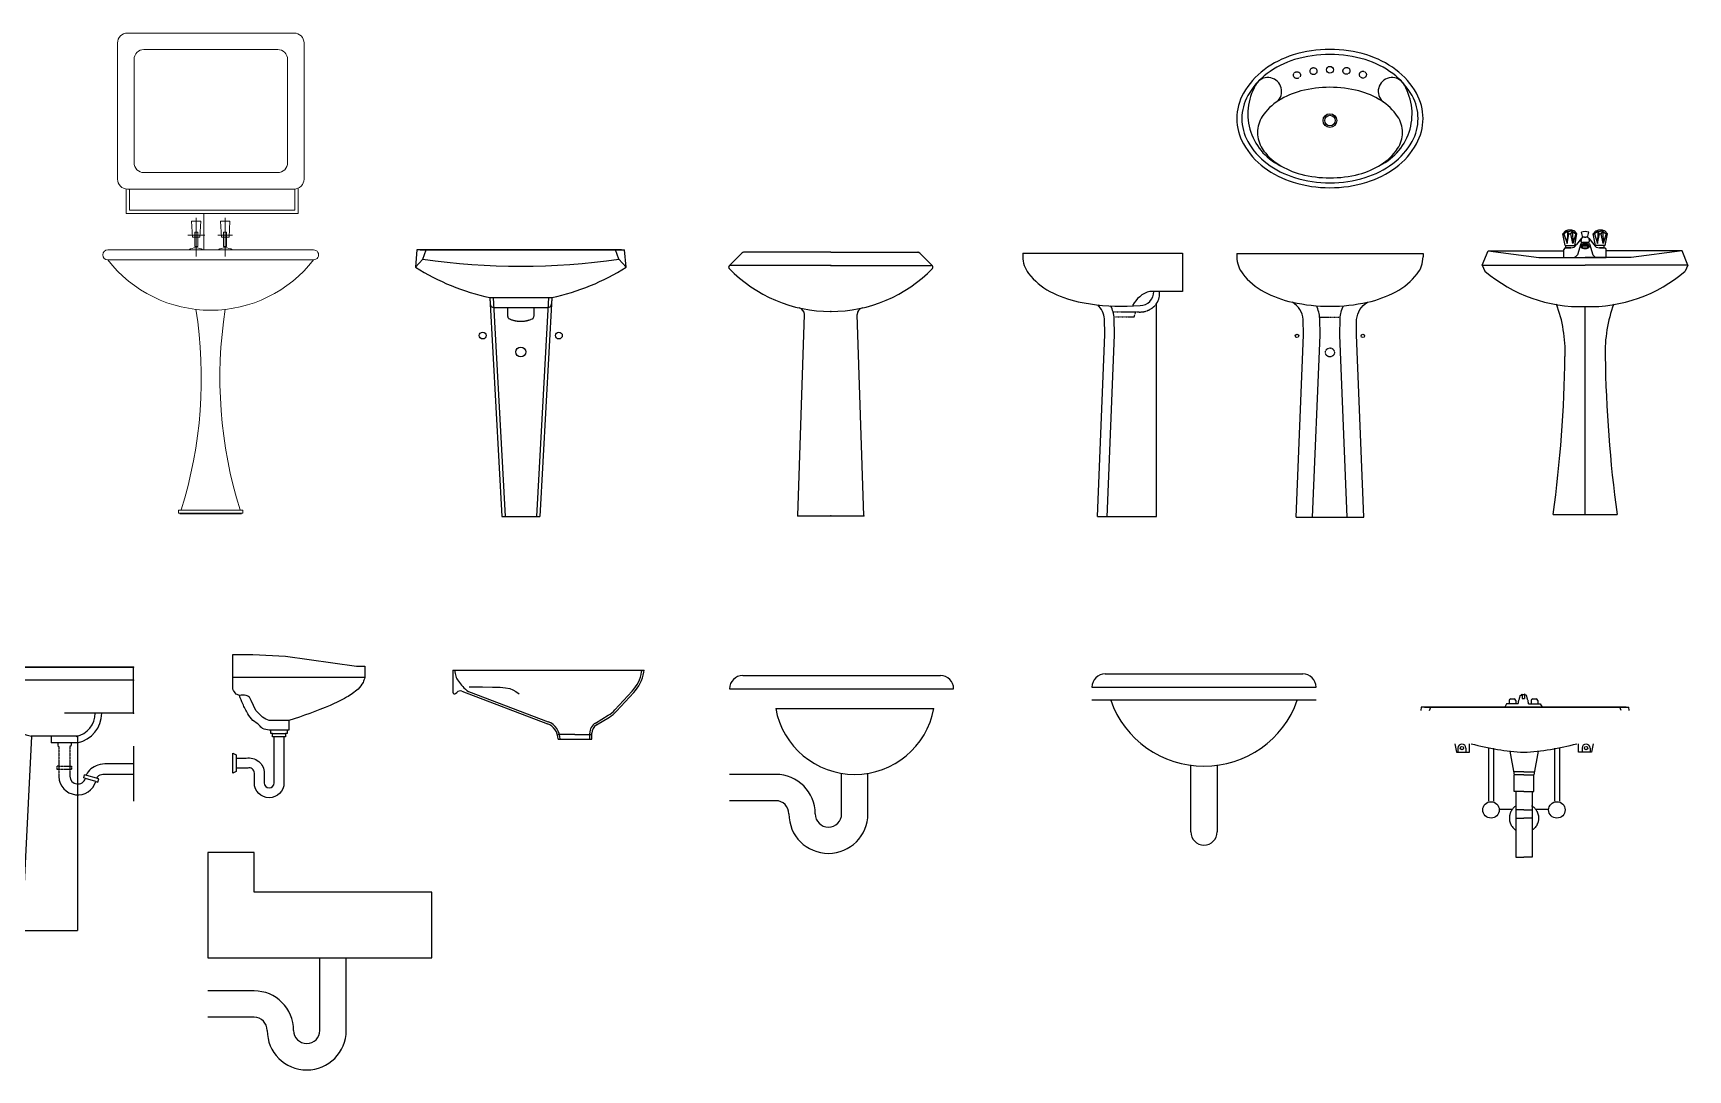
# Model space of a CAD drawing. Header units: inches. Extents: x 242965 to 445791, y 236206 to 423703.
# Drawn here: x 340969 to 345992, y 358855 to 362004 of the extents above; entities that cross this region are included whole.
import ezdxf

# ---------------------------------------------------------------- set-up
doc = ezdxf.new("R2010")
doc.units = ezdxf.units.IN
doc.header["$MEASUREMENT"] = 0
for name, pattern in [('CENTERX2', [4, 2.5, -0.5, 0.5, -0.5]), ('DASHEDX2', [1.5, 1, -0.5]), ('HIDDEN', [0.375, 0.25, -0.125])]:
    doc.linetypes.add(name, pattern=pattern)
doc.layers.add('9', color=251, linetype='Continuous', lineweight=13)
for name, color, linetype in [('A-Flor-Pfix', 140, 'Continuous'), ('NOI-THAT-WC', 11, 'Continuous'), ('SEC-VS1', 7, 'Continuous'), ('THIET-BI', 21, 'Continuous'), ('VATDUNG', 9, 'Continuous')]:
    doc.layers.add(name, color=color, linetype=linetype)

# ---------------------------------------------------------------- blocks, each defined once
blk = doc.blocks.new('A$C12012D66')
at = {"layer": 'THIET-BI'}
for p, q in [((400, 365), (0, 365)), ((165, 205), (115, 205)), ((120, 195), (160, 195)), ((155, 185), (125, 185)), ((10, 120), (10, 90))]:
    blk.add_line(p, q, dxfattribs=at)
blk.add_lwpolyline([(10, 80), (0, 75), (0, 135), (10, 130), (10, 120), (40, 120, -0.473879), (95, 75), (95, 45, 1), (125, 45), (125, 185), (120, 185), (120, 195), (115, 195), (115, 205), (110, 205, -0.009146), (90, 210, -0.064326), (80, 220, 0.040751), (60, 235, -0.039672), (45, 255, -0.012778), (30, 285, -0.017002), (20, 310, -0.044163), (10, 315, -0.087186), (0, 330), (0, 345), (0, 365), (0, 435), (60, 435), (160, 430), (375, 400), (400, 400), (400, 365, -0.031099), (395, 350, -0.025908), (380, 330, -0.035226), (345, 305, -0.013154), (295, 280, -0.024743), (170, 235), (170, 215), (170, 205), (165, 205), (165, 195), (160, 195), (160, 185), (155, 185), (155, 45, -1), (65, 45), (65, 75, 0.5), (45, 90), (10, 90)], format="xyb", close=True, dxfattribs=at)
blk.add_lwpolyline([(170, 235), (140, 235), (110, 235, -0.116434), (90, 245, -0.037976), (70, 265), (55, 295), (50, 305, 0.162278), (40, 310, 0.136247), (20, 310, -0.044163)], format="xyb", dxfattribs=at)
blk = doc.blocks.new('MDLAV')
for points in [[(-697, 3530), (-697, 2497, 0.414214), (-622, 2422), (642, 2422, 0.414214), (717, 2497), (717, 3530, 0.414214), (642, 3605), (-622, 3605, 0.414214)], [(-572, 3405), (-572, 2622, 0.414214), (-497, 2547), (517, 2547, 0.414214), (592, 2622), (592, 3405, 0.414214), (517, 3480), (-497, 3480, 0.414214)]]:
    blk.add_lwpolyline(points, format="xyb", close=True)
for points in [[(-631, 2423), (-631, 2237), (672, 2237), (672, 2428)], [(-100, 2204), (-100, 1910)], [(-42, 2237), (-42, 1961)], [(119, 2204), (119, 1910)], [(-164, 2072), (-36, 2072)], [(64, 2072), (175, 2072)], [(-771, 1961), (789, 1961)], [(-771, 1886), (789, 1886)], [(-225, -42), (242, -42)]]:
    blk.add_lwpolyline(points)
for points in [[(-606, 2422), (-606, 2262), (647, 2262), (647, 2422)], [(-137, 2179), (-130, 2056), (-73, 2056), (-65, 2179)], [(84, 2179), (91, 2056), (148, 2056), (155, 2179)], [(-112, 2094), (-112, 1987), (-89, 1987), (-89, 2094)], [(107, 2094), (107, 1987), (130, 1987), (130, 2094)], [(-234, -12), (-234, -37), (253, -37), (253, -12)]]:
    blk.add_lwpolyline(points, close=True)
for centre, radius, start, end in [((-771, 1923), 37.5, 90.4687, 269.5313), ((9, 2490), 987, 217.7543, 322.2457), ((-104, 1872), 104, 58.9344, 121.0656), ((120, 1872), 104, 58.9344, 121.0656), ((789, 1923), 37.5, 268.965, 91.035), ((-3413, 988), 3351, 342.6414, 8.9615), ((3430, 988), 3351, 171.0385, 197.3586), ((-3413, 988), 3351, 342.1012, 342.1874), ((3430, 988), 3351, 197.8126, 197.8988)]:
    blk.add_arc(centre, radius, start, end)
blk = doc.blocks.new('A$C651B19ED')
at = {"layer": 'THIET-BI'}
for p, q in [((0, 760), (40, 800)), ((500, 760), (0, 760)), ((40, 800), (500, 800)), ((500, 800), (40, 800)), ((500, 660), (500, 800)), ((500, 660), (290, 660)), ((190, 590), (161, 0)), ((290, 590), (190, 590)), ((330, 590), (250, 590)), ((330, 590), (250, 590)), ((250, 590), (250, 570)), ((250, 590), (250, 570)), ((330, 570), (250, 570)), ((330, 590), (290, 590)), ((330, 590), (330, 570)), ((330, 590), (330, 570)), ((330, 570), (330, 0)), ((499.5, 559.9), (499.5, 392.5)), ((500, 506.5), (420, 506.5)), ((348.4, 463.7), (351.2, 473.3)), ((354.1, 462), (348.4, 463.7)), ((394.4, 460.6), (351.2, 473.3)), ((385.8, 452.7), (354.1, 462)), ((385.8, 452.7), (391.6, 451)), ((391.6, 451), (394.4, 460.6)), ((402.6, 472.7), (402.6, 473.2)), ((500, 473.5), (420, 473.5)), ((161, 0), (330, 0))]:
    blk.add_line(p, q, dxfattribs=at)
at = {"layer": 'THIET-BI', "linetype": 'HIDDEN'}
for p, q in [((270, 570), (270, 560)), ((270, 560), (273.5, 560)), ((273.5, 560), (273.5, 506.6)), ((306.5, 560), (306.5, 506.6)), ((310, 560), (306.5, 560)), ((310, 570), (310, 560)), ((273.5, 506.6), (273.5, 496.6)), ((306.5, 506.6), (306.5, 496.6)), ((272.7, 499.6), (266.7, 499.6)), ((266.7, 499.6), (266.7, 489.6)), ((266.7, 489.6), (311.7, 489.6)), ((272.7, 499.6), (305.7, 499.6)), ((273.5, 496.6), (273.5, 467.3)), ((305.7, 499.6), (311.7, 499.6)), ((306.5, 496.6), (306.5, 476.6)), ((306.5, 476.6), (306.5, 467.9)), ((311.7, 499.6), (311.7, 489.6))]:
    blk.add_line(p, q, dxfattribs=at)
at = {"layer": 'THIET-BI'}
blk.add_lwpolyline([(402.6, 473.2, 0.255638), (387.2, 462.7, 0.220114)], format="xyb", dxfattribs=at)
for centre, radius, start, end in [((238.4, 835.3), 250, 197.5225, 258.8371), ((310.9, 660.6), 72.6, 281.9319, 359.6168), ((310.9, 660.6), 92.6, 281.9319, 359.6168), ((420.5, 407.3), 99.4, 90.6994, 106.7813), ((330.5, 469.4), 57.4, 182.0488, 343.2647), ((330.5, 469.4), 24.4, 182.0488, 342.7825), ((405.3, 448.6), 54.8, 104.3246, 154.5824), ((414.7, 287.3), 186.2, 88.3613, 93.7059)]:
    blk.add_arc(centre, radius, start, end, dxfattribs=at)
for p in [(500, 800), (500, 800), (500, 800), (500, 800), (500, 760), (500, 660), (190, 590)]:
    blk.add_point(p, dxfattribs=at)
blk = doc.blocks.new('A$C0AD91CB2')
at = {"layer": 'THIET-BI'}
for p, q in [((140, 660), (0, 660)), ((0, 660), (0, 340)), ((140, 540), (140, 660)), ((680, 540), (140, 540)), ((680, 340), (680, 540)), ((0, 340), (680, 340)), ((340, 120), (340, 340)), ((420, 120), (420, 340)), ((140, 240), (0, 240)), ((140, 160), (0, 160))]:
    blk.add_line(p, q, dxfattribs=at)
for centre, radius, start, end in [((140, 120), 120, 0, 90), ((140, 120), 40, 0, 90), ((300, 120), 120, 180, 0), ((300, 120), 40, 180, 0)]:
    blk.add_arc(centre, radius, start, end, dxfattribs=at)
blk = doc.blocks.new('A$C3E500E21')
at = {"layer": 'A-Flor-Pfix', "linetype": 'Continuous', "lineweight": -3}
for p, q in [((1.6, 758.4), (40.3, 797.1)), ((310.3, 760), (5.5, 760)), ((310.3, 800), (45.5, 800)), ((310.3, 800), (575, 800)), ((310.3, 760), (615, 760)), ((618.9, 758.4), (580.2, 797.1)), ((210.3, 0), (230, 610.7)), ((410.3, 0), (390.6, 610.7)), ((210.3, 0), (410.3, 0))]:
    blk.add_line(p, q, dxfattribs=at)
for centre, radius, start, end in [((5.5, 754.5), 5.5, 90, 224.116), ((47.4, 790), 10, 90, 135), ((45.5, 794.5), 5.5, 90, 135), ((573.2, 790), 10, 45, 90), ((575, 794.5), 5.5, 45, 90), ((615, 754.5), 5.5, 315.884, 90), ((310.3, 1050), 430, 224.116, 270), ((310.3, 1050), 430, 270, 315.884), ((210, 611.3), 20, 358.1524, 77.1225), ((410.5, 611.3), 20, 102.8775, 181.8476)]:
    blk.add_arc(centre, radius, start, end, dxfattribs=at)
for p in [(310.3, 760), (310.3, 760), (310.3, 760), (310.3, 760), (310.3, 620), (310.3, 620), (310.3, 620), (310.3, 620), (210.3, 0), (310.3, 0), (310.3, 0), (310.3, 0), (310.3, 0), (410.3, 0)]:
    blk.add_point(p, dxfattribs=at)
blk = doc.blocks.new('MD_LVB')
at = {"layer": 'VATDUNG', "linetype": 'Continuous', "ltscale": 3}
for p, q in [((-67.6, 852.1), (-59.7, 861.1)), ((-53.9, 859.2), (-64.2, 852.1)), ((-59.7, 861.1), (-46.2, 859.2)), ((-53.9, 859.2), (-54.9, 823.1)), ((-49.1, 852.1), (-53.9, 859.2)), ((-32.7, 861.1), (-46.2, 859.2)), ((-43.3, 852.1), (-38.5, 859.2)), ((-38.5, 859.2), (-37.5, 823.1)), ((-38.5, 859.2), (-28.3, 852.1)), ((-24.8, 852.1), (-32.7, 861.1)), ((24.8, 852.1), (32.7, 861.1)), ((38.5, 859.2), (28.3, 852.1)), ((32.7, 861.1), (46.2, 859.2)), ((38.5, 859.2), (37.5, 823.1)), ((43.3, 852.1), (38.5, 859.2)), ((59.7, 861.1), (46.2, 859.2)), ((49.1, 852.1), (53.9, 859.2)), ((53.9, 859.2), (64.2, 852.1)), ((53.9, 859.2), (54.9, 823.1)), ((67.6, 852.1), (59.7, 861.1)), ((-67.6, 852.1), (-64.2, 852.1)), ((-60.7, 816.2), (-67.6, 852.1)), ((-64.2, 852.1), (-54.9, 823.1)), ((-64.2, 780), (-64.2, 804.4)), ((-60.7, 816.2), (-31.7, 816.2)), ((-43.4, 809.4), (-59.2, 809.4)), ((-59.2, 809.4), (-43.4, 809.4)), ((-58.3, 809.4), (-58.3, 816.2)), ((-54.9, 823.1), (-49.1, 852.1)), ((-49.1, 852.1), (-46.2, 852.1)), ((-43.3, 852.1), (-46.2, 852.1)), ((-37.5, 823.1), (-43.3, 852.1)), ((-28.3, 852.1), (-37.5, 823.1)), ((-31.7, 816.2), (-24.8, 852.1)), ((-24.8, 852.1), (-28.3, 852.1)), ((-11.1, 838.9), (-26.2, 819.2)), ((-13, 821.2), (-23.4, 788.6)), ((-11.1, 838.9), (-12.8, 828.8)), ((-11.4, 812.3), (-11.4, 815.5)), ((-8.1, 825.2), (7.4, 825.2)), ((8.1, 825.2), (-7.4, 825.2)), ((-1.8, 842.3), (1.8, 842.3)), ((11.1, 838.9), (12.8, 828.8)), ((11.1, 838.9), (26.2, 819.2)), ((11.4, 812.3), (11.4, 815.5)), ((13, 821.2), (23.4, 788.6)), ((31.7, 816.2), (24.8, 852.1)), ((24.8, 852.1), (28.3, 852.1)), ((28.3, 852.1), (37.5, 823.1)), ((60.7, 816.2), (31.7, 816.2)), ((37.5, 823.1), (43.3, 852.1)), ((43.3, 852.1), (46.2, 852.1)), ((59.2, 809.4), (43.4, 809.4)), ((43.4, 809.4), (59.2, 809.4)), ((49.1, 852.1), (46.2, 852.1)), ((54.9, 823.1), (49.1, 852.1)), ((64.2, 852.1), (54.9, 823.1)), ((58.3, 809.4), (58.3, 816.2)), ((60.7, 816.2), (67.6, 852.1)), ((64.2, 852.1), (67.6, 852.1)), ((64.2, 780), (64.2, 804.4)), ((-312, 757), (-294.4, 800)), ((-312, 757), (0, 757)), ((-312, 757), (-304, 739)), ((-294.4, 800), (-64.2, 800)), ((-294.4, 800), (-140, 780)), ((-140, 780), (0, 780)), ((-64.2, 780), (64.2, 780)), ((140, 780), (0, 780)), ((312, 757), (0, 757)), ((294.4, 800), (64.2, 800)), ((294.4, 800), (140, 780)), ((312, 757), (294.4, 800)), ((312, 757), (304, 739)), ((0, 0), (0, 631)), ((-97, 0), (97, 0))]:
    blk.add_line(p, q, dxfattribs=at)
for points in [[(-7.3, 841.2), (-11.1, 856.7)], [(7.3, 841.2), (11.1, 856.7)]]:
    blk.add_lwpolyline(points, dxfattribs=at)
for centre, radius, start, end in [((-46.4, 834.2), 29.3, 66.5737, 113.4263), ((0, 832.2), 26.9, 65.6269, 114.3731), ((46.4, 834.2), 29.3, 66.5737, 113.4263), ((-59.2, 804.4), 5, 90, 180), ((-43.4, 829.4), 20, 270, 329.2682), ((-8.1, 820.2), 5, 90, 167.8992), ((-8, 830.2), 5, 196.3974, 270), ((-1.9, 828.2), 14.1, 89.7864, 130.8402), ((1.9, 828.2), 14.1, 49.1598, 90.2136), ((8, 830.2), 5, 270, 343.6026), ((8.1, 820.2), 5, 12.1008, 90), ((43.4, 829.4), 20, 210.7318, 270), ((59.2, 804.4), 5, 0, 90), ((59.2, 804.4), 5, 0, 90), ((-38.4, 797.5), 17.5, 271.9851, 329.3511), ((38.4, 797.5), 17.5, 210.6489, 268.0149), ((-12.6, 1077.4), 446.6, 229.269, 271.6145), ((12.6, 1077.4), 446.6, 268.3855, 310.731), ((-478.5, 493.2), 417.8, 358.1848, 20.4036), ((478.5, 493.2), 417.8, 159.5964, 181.8152), ((-4008.2, 534.7), 3947.5, 352.2155, 359.2062), ((4008.2, 534.7), 3947.5, 180.7938, 187.7845)]:
    blk.add_arc(centre, radius, start, end, dxfattribs=at)
blk.add_ellipse((0, 812.3), major_axis=(-9.42, 0), ratio=0.385934, dxfattribs=at)
for points, weights, knots in [([(11.4, 815.5), (11.4, 815.5), (11.4, 815.5), (11.4, 817), (10.1, 818.3), (9.1, 819.2), (7.4, 819.9), (4.3, 821.1), (0, 821.1), (-4.3, 821.1), (-7.4, 819.9), (-9.1, 819.2), (-10.1, 818.3), (-11.4, 817), (-11.4, 815.5), (-11.4, 815.5), (-11.4, 815.5), (-11.4, 815.5), (-11.4, 815.5), (-11.4, 815.5), (-11.4, 815.5), (-11.4, 815.5), (-11.4, 815.5), (-11.4, 815.5), (-11.4, 815.5), (-11.4, 815.5), (-11.4, 815.5), (-11.4, 815.5), (-11.4, 815.5)], [1, 1.00000171872, 1.0000034376, 0.960024624849, 1.00000299089, 0.993775305357, 1.0000025782, 0.932833521032, 1.0000017188, 0.932832719355, 1.0000008594, 0.993773187011, 1.0000004467, 0.960021753501, 1, 1, 1, 0.999999999991, 0.999999999984, 0.999999999977, 0.999999999973, 0.999999999964, 0.999999999964, 0.999999999964, 0.999999999973, 0.999999999977, 0.999999999984, 0.999999999991, 1], [1.570788, 1.570788, 1.570788, 1.570796, 1.570796, 1.774916, 1.774916, 1.963498, 1.963498, 2.3562, 2.3562, 2.748901, 2.748901, 2.937482, 2.937482, 3.141601, 3.141601, 3.14161, 3.14161, 3.34573, 3.34573, 3.534312, 3.534312, 3.927013, 3.927013, 4.319715, 4.319715, 4.508296, 4.508296, 4.712415, 4.712415, 4.712415]), ([(-11.4, 812.3), (-11.4, 810.7), (-10.1, 809.4), (-9.1, 808.5), (-7.4, 807.9), (-4.3, 806.7), (0, 806.7), (4.3, 806.7), (7.4, 807.9), (9.1, 808.5), (10.1, 809.4), (11.4, 810.7), (11.4, 812.3), (11.4, 813.9), (10.1, 815.2), (9.1, 816.1), (7.4, 816.7), (4.3, 817.9), (0, 817.9), (-4.3, 817.9), (-7.4, 816.7), (-9.1, 816.1), (-10.1, 815.2), (-11.4, 813.9), (-11.4, 812.3)], [1, 0.960021539087, 1, 0.993772538048, 1, 0.932831516842, 1, 0.932831516845, 1, 0.993772538122, 1, 0.960021539112, 1, 0.960021539105, 1, 0.993772538154, 1, 0.932831516848, 1, 0.932831516845, 1, 0.99377253803, 1, 0.96002153908, 1], [0, 0, 0, 0.408237, 0.408237, 0.785398, 0.785398, 1.570796, 1.570796, 2.356194, 2.356194, 2.733356, 2.733356, 3.141593, 3.141593, 3.549829, 3.549829, 3.926991, 3.926991, 4.712389, 4.712389, 5.497787, 5.497787, 5.874949, 5.874949, 6.283185, 6.283185, 6.283185])]:
    blk.add_rational_spline(points, weights, degree=2, knots=knots, dxfattribs=at)
blk = doc.blocks.new('A$C61587E84')
at = {"layer": 'NOI-THAT-WC', "linetype": 'Continuous'}
for p, q in [((0, 800), (565, 800)), ((0, 800), (0, 790)), ((565, 800), (565, 790)), ((180, 0), (385, 0))]:
    blk.add_line(p, q, dxfattribs=at)
at = {"layer": 'NOI-THAT-WC', "linetype": 'CENTERX2'}
blk.add_line((251.1, 607.1), (313.9, 607.1), dxfattribs=at)
at = {"layer": 'NOI-THAT-WC', "linetype": 'Continuous'}
for points in [[(0, 790, 0.167154), (17.7, 738.5, 0.105435), (82.7, 683.9, 0.068012), (168.6, 652.4, 0.054175), (282.5, 640, 0.054175)], [(282.5, 640, 0.054175), (396.4, 652.4, 0.068012), (482.3, 683.9, 0.105435), (547.3, 738.5, 0.167154), (565, 790, 0.167154)], [(180, 0), (202.4, 552.9), (201.6, 600.3, 0.239899), (168.6, 652.4)], [(230, 0), (252.5, 552.3), (251.5, 602.8, 0.085298), (241.8, 641.6, 0.244675)], [(335, 0), (312.5, 552.3), (313.5, 602.8, -0.085298), (323.2, 641.6, -0.244675)], [(385, 0), (362.6, 552.9), (363.4, 600.3, -0.239899), (396.4, 652.4)]]:
    blk.add_lwpolyline(points, format="xyb", dxfattribs=at)
for centre in [(182.3, 550), (382.3, 550)]:
    blk.add_circle(centre, 5.25, dxfattribs=at)
at = {"layer": 'NOI-THAT-WC', "linetype": 'CENTERX2'}
blk.add_circle((282.5, 500), 13.5, dxfattribs=at)
blk = doc.blocks.new('A$C72A33EFB')
at = {"layer": 'NOI-THAT-WC', "linetype": 'Continuous'}
for p, q in [((0, 801.2), (485, 801.2)), ((0, 801.2), (0, 791.2)), ((485, 801.2), (485, 685.2)), ((485, 685.2), (406.5, 685.2)), ((406.5, 1.2), (406.5, 648.7)), ((226.5, 1.2), (406.5, 1.2))]:
    blk.add_line(p, q, dxfattribs=at)
at = {"layer": 'NOI-THAT-WC', "linetype": 'CENTERX2'}
for p, q in [((281.5, 608.3), (338.2, 608.3)), ((338.2, 608.3), (343.2, 623))]:
    blk.add_line(p, q, dxfattribs=at)
at = {"layer": 'NOI-THAT-WC', "linetype": 'Continuous'}
for points in [[(0, 791.2, 0.167154), (17.7, 739.7, 0.105435), (82.7, 685.2, 0.068012), (168.6, 653.6, 0.058051), (316.8, 640.6)], [(316.8, 640.6), (356.4, 642.1, 0.407981), (397.6, 684.8)], [(406.5, 685.2), (385.4, 685.3, 0.201369), (333.4, 642.6)], [(406.5, 648.7, 0.168575), (415.3, 685.4)], [(226.5, 1.2), (248.9, 554.1), (248, 601.5, 0.17943), (227.6, 644.1)], [(256.5, 0), (278.9, 553.7), (278, 603, 0.103237), (266.7, 641.5, 0.243209)]]:
    blk.add_lwpolyline(points, format="xyb", dxfattribs=at)
at = {"layer": 'NOI-THAT-WC', "linetype": 'CENTERX2'}
blk.add_lwpolyline([(274.3, 623), (348.8, 623, 0.273326), (406.5, 648.7)], format="xyb", dxfattribs=at)
blk = doc.blocks.new('A$C35474304')
at = {"layer": 'THIET-BI'}
for p, q in [((4, 810), (0, 757.3)), ((625.8, 810), (4, 810)), ((14.2, 810), (625.8, 810)), ((22.7, 782), (32.8, 810)), ((617.3, 782), (607.2, 810)), ((625.8, 810), (634.3, 810)), ((640, 757.3), (634.3, 810)), ((0, 757.3), (22.7, 782)), ((640, 757.3), (617.3, 782)), ((225.5, 665), (226.6, 646.3)), ((225.5, 665), (414.5, 665)), ((225.6, 664.4), (262.5, 0)), ((235.6, 665), (272.5, 0.6)), ((404.4, 665), (367.5, 0.6)), ((414.4, 664.4), (377.5, 0)), ((414.5, 665), (413.4, 646.3)), ((238.6, 635), (401.4, 635)), ((262.5, 0), (377.5, 0)), ((320, 0), (377.5, 0))]:
    blk.add_line(p, q, dxfattribs=at)
at = {"layer": 'THIET-BI', "linetype": 'DASHEDX2'}
for p, q in [((280, 635), (280, 609.1)), ((360, 635), (360, 609.1))]:
    blk.add_line(p, q, dxfattribs=at)
at = {"layer": 'THIET-BI'}
for centre, radius in [((204.5, 550), 10.5), ((435.5, 550), 10.5), ((320, 500), 15)]:
    blk.add_circle(centre, radius, dxfattribs=at)
for centre, radius, start, end in [((380.1, 1364.4), 716.2, 237.9513, 257.5414), ((320, 2844.8), 2084.2, 261.7994, 278.2006), ((259.9, 1364.4), 716.2, 282.4586, 302.0487), ((238.6, 647), 12, 183.1811, 270), ((401.4, 647), 12, 270, 356.8189)]:
    blk.add_arc(centre, radius, start, end, dxfattribs=at)
at = {"layer": 'THIET-BI', "linetype": 'DASHEDX2'}
for centre, radius, start, end in [((290, 609.1), 10, 180, 226.9555), ((350, 609.1), 10, 313.0445, 0), ((320, 677), 83.7, 243.9066, 296.0934)]:
    blk.add_arc(centre, radius, start, end, dxfattribs=at)
blk = doc.blocks.new('A$C7CF05BEF')
at = {"layer": 'THIET-BI'}
for p, q in [((40, 520), (640, 520)), ((0, 480), (680, 480)), ((680, 440), (0, 440)), ((300, 40), (300, 242.7)), ((380, 242.7), (380, 40))]:
    blk.add_line(p, q, dxfattribs=at)
for centre, radius, start, end in [((40, 480), 40, 90, 180), ((640, 480), 40, 0, 90), ((340, 540.6), 300.6, 199.5555, 340.4445), ((340, 40), 40, 180, 0)]:
    blk.add_arc(centre, radius, start, end, dxfattribs=at)
blk = doc.blocks.new('A$C60C30EB0')
at = {"layer": 'THIET-BI'}
for p, q in [((0, 210), (0, 142.7)), ((0, 210), (580.5, 210)), ((6.1, 209.8), (6.3, 204.6)), ((6.3, 204.6), (6.8, 199.8)), ((573.2, 204.4), (574.3, 211)), ((579.4, 203.4), (580.5, 210)), ((6.8, 199.8), (7.7, 195.5)), ((7.7, 195.5), (8.9, 191.4)), ((8.9, 191.4), (10.5, 187.5)), ((10.5, 187.5), (12.3, 183.7)), ((12.3, 183.7), (14.5, 179.9)), ((14.5, 179.9), (17, 176)), ((17, 176), (19.8, 172)), ((19.8, 172), (22.9, 167.9)), ((22.9, 167.9), (26.3, 163.8)), ((26.3, 163.8), (29.9, 159.7)), ((29.9, 159.7), (33.9, 155.8)), ((33.9, 155.8), (38.1, 152)), ((38.1, 152), (42.6, 148.5)), ((49.6, 158.9), (90.1, 158.8)), ((90.1, 158.8), (120.8, 158.5)), ((120.8, 158.5), (143.6, 157.8)), ((143.6, 157.8), (160.3, 156.2)), ((160.3, 156.2), (172.6, 153.7)), ((172.6, 153.7), (182.4, 149.9)), ((8.5, 139.2), (11.8, 142.4)), ((27.7, 145.9), (287.2, 47.2)), ((42.6, 148.5), (47.4, 145.3)), ((47.4, 145.4), (289.4, 53.1)), ((182.4, 149.9), (191.3, 144.6)), ((191.3, 144.6), (201.2, 137.6)), ((492.2, 89.2), (544.6, 145.9)), ((496.8, 85), (549.2, 141.6)), ((433.1, 49.1), (472, 72.7)), ((436.4, 43.8), (475.3, 67.4)), ((370.7, 14), (319.4, 14)), ((319.4, 0.5), (319.4, 0)), ((319.4, 0), (422, 0)), ((370.7, 14), (422, 14)), ((415.7, 0), (415.7, 18.1)), ((422, 0), (422, 18.1))]:
    blk.add_line(p, q, dxfattribs=at)
for centre, radius, start, end in [((461, 223.1), 113.7, 317.2502, 350.5439), ((461, 223.1), 120, 317.2502, 350.5439), ((5, 142.7), 5, 180, 315.0191), ((22.4, 131.8), 15, 69.1883, 135.0191), ((269.4, 0.5), 56.3, 359.4822, 69.1883), ((423.3, 152.8), 93.7, 301.2807, 317.2502), ((423.3, 152.8), 100, 301.2807, 317.2502), ((269.4, 0.5), 50, 0, 69.1883), ((452, 18.1), 36.3, 121.2807, 180), ((452, 18.1), 30, 121.2807, 180)]:
    blk.add_arc(centre, radius, start, end, dxfattribs=at)
blk = doc.blocks.new('A$C418D78D1')
at = {"layer": 'THIET-BI'}
for p, q in [((40, 540), (640, 540)), ((0, 500), (680, 500)), ((140, 440), (620, 440)), ((140, 240), (0, 240)), ((340, 120), (340, 243.3)), ((420, 120), (420, 243.3)), ((140, 160), (0, 160))]:
    blk.add_line(p, q, dxfattribs=at)
for centre, radius, start, end in [((40, 500), 40, 90, 180), ((640, 500), 40, 0, 90), ((380, 484), 244, 190.3889, 349.6111), ((140, 120), 120, 0, 90), ((140, 120), 40, 0, 90), ((300, 120), 120, 180, 0), ((300, 120), 40, 180, 0)]:
    blk.add_arc(centre, radius, start, end, dxfattribs=at)
blk = doc.blocks.new('A$C7FE947BA')
at = {"layer": 'NOI-THAT-WC'}
for points in [[(565, 210, 0.12778), (545, 286.9, 0.106194), (482.3, 358.5, 0.085342), (394, 403.2, 0.074814), (282.5, 420, 0.074814), (171, 403.2, 0.085342), (82.7, 358.5, 0.106194), (20, 286.9, 0.12778), (0, 210, 0.12778), (20, 133.1, 0.106194), (82.7, 61.5, 0.085342), (171, 16.8, 0.074814), (282.5, 0, 0.074814), (394, 16.8, 0.085342), (482.3, 61.5, 0.106194), (545, 133.1, 0.12778)], [(550, 210, 0.12778), (531.9, 279.6, 0.106194), (473.3, 346.5, 0.085342), (389.6, 388.9, 0.074814), (282.5, 405, 0.074814), (175.4, 388.9, 0.085342), (91.7, 346.5, 0.106194), (33.1, 279.6, 0.12778), (15, 210, 0.12778), (33.1, 140.4, 0.106194), (91.7, 73.5, 0.085342), (175.4, 31.1, 0.074814), (282.5, 15, 0.074814), (389.6, 31.1, 0.085342), (473.3, 73.5, 0.106194), (531.9, 140.4, 0.12778)], [(502.5, 167.5, 0.147373), (487.8, 216.3, 0.107136), (438.1, 264.7, 0.076468), (370.4, 293.8, 0.063415), (282.5, 305, 0.063415), (194.6, 293.8, 0.076468), (126.9, 264.7, 0.107136), (77.2, 216.3, 0.147373), (62.5, 167.5, 0.147373), (77.2, 118.7, 0.107136), (126.9, 70.3, 0.076468), (194.6, 41.2, 0.063415), (282.5, 30, 0.063415), (370.4, 41.2, 0.076468), (438.1, 70.3, 0.107136), (487.8, 118.7, 0.147373)]]:
    blk.add_lwpolyline(points, format="xyb", close=True, dxfattribs=at)
at = {"layer": 'NOI-THAT-WC', "linetype": 'DASHEDX2'}
for centre in [(182.5, 341.9), (232.5, 354.2), (332.5, 354.9), (382.5, 343.4)]:
    blk.add_circle(centre, 10.5, dxfattribs=at)
at = {"layer": 'NOI-THAT-WC'}
for centre, radius in [((282.5, 358.1), 10.5), ((282.5, 203.9), 21), ((282.5, 203.9), 16)]:
    blk.add_circle(centre, radius, dxfattribs=at)
for centre, radius, start, end in [((206.9, 224.1), 173.7, 146.8607, 243.9665), ((94, 292.7), 41.9, 311.0454, 141.0268), ((471, 292.7), 41.9, 38.9732, 228.9546), ((358.1, 224.1), 173.7, 296.0335, 33.1393)]:
    blk.add_arc(centre, radius, start, end, dxfattribs=at)
blk = doc.blocks.new('A$C5C3B19D3')
at = {"layer": 'SEC-VS1', "color": 2}
for p, q in [((0.8, 455.3), (0, 445.3)), ((622.5, 455.3), (0.8, 455.3)), ((11, 455.3), (622.5, 455.3)), ((25.9, 445.3), (29.5, 455.3)), ((607.5, 445.3), (603.9, 455.3)), ((622.5, 455.3), (631.1, 455.3)), ((632.1, 445.3), (631.1, 455.3))]:
    blk.add_line(p, q, dxfattribs=at)
at = {"layer": 'SEC-VS1', "color": 2, "linetype": 'Continuous'}
for p, q in [((259.9, 465.5), (254.1, 455.3)), ((295.2, 465.5), (259.9, 465.5)), ((267.6, 475.5), (267.6, 465.5)), ((272.6, 480.5), (282.6, 480.5)), ((287.6, 475.5), (287.6, 465.5)), ((295.3, 466), (295.4, 466.3)), ((295.3, 465.7), (295.3, 466)), ((295.3, 465.5), (295.3, 465.7)), ((295.4, 466.6), (295.5, 466.9)), ((295.4, 466.3), (295.4, 466.6)), ((295.5, 467.3), (295.6, 467.7)), ((295.5, 466.9), (295.5, 467.3)), ((295.6, 468), (295.7, 468.4)), ((295.6, 467.7), (295.6, 468)), ((295.7, 468.8), (295.8, 469.2)), ((295.7, 468.4), (295.7, 468.8)), ((295.8, 469.2), (295.9, 469.6)), ((295.9, 470), (296, 470.4)), ((295.9, 469.6), (295.9, 470)), ((296, 470.4), (296.1, 470.8)), ((296.1, 470.8), (296.2, 471.2)), ((296.2, 471.6), (296.3, 472)), ((296.2, 471.2), (296.2, 471.6)), ((296.3, 472), (296.4, 472.4)), ((296.4, 472.7), (296.5, 473)), ((296.4, 472.4), (296.4, 472.7)), ((296.5, 473.4), (296.6, 473.7)), ((296.5, 473), (296.5, 473.4)), ((296.6, 473.7), (296.7, 474)), ((296.7, 474.2), (296.7, 474.5)), ((296.7, 474), (296.7, 474.2)), ((307.6, 494.4), (314.3, 494.4)), ((307.6, 494.4), (307.6, 481.9)), ((307.6, 481.9), (314.3, 481.9)), ((314.3, 494.4), (314.3, 481.9)), ((325.2, 474.2), (325.2, 474.5)), ((325.2, 474), (325.2, 474.2)), ((325.3, 473.7), (325.2, 474)), ((325.4, 473.4), (325.3, 473.7)), ((325.4, 473), (325.4, 473.4)), ((325.5, 472.7), (325.4, 473)), ((325.5, 472.4), (325.5, 472.7)), ((325.6, 472), (325.5, 472.4)), ((325.7, 471.6), (325.6, 472)), ((325.7, 471.2), (325.7, 471.6)), ((325.8, 470.8), (325.7, 471.2)), ((325.9, 470.4), (325.8, 470.8)), ((325.9, 470), (325.9, 470.4)), ((326, 469.6), (325.9, 470)), ((326.1, 469.2), (326, 469.6)), ((326.1, 468.8), (326.1, 469.2)), ((326.2, 468.4), (326.1, 468.8)), ((326.3, 468), (326.2, 468.4)), ((326.3, 467.7), (326.3, 468)), ((326.4, 467.3), (326.3, 467.7)), ((326.4, 466.9), (326.4, 467.3)), ((326.5, 466.6), (326.4, 466.9)), ((326.5, 466.3), (326.5, 466.6)), ((326.5, 466), (326.5, 466.3)), ((326.6, 465.7), (326.5, 466)), ((326.6, 465.5), (326.6, 465.7)), ((326.7, 465.5), (361.9, 465.5)), ((334.3, 475.5), (334.3, 465.5)), ((339.3, 480.5), (349.3, 480.5)), ((354.3, 475.5), (354.3, 465.5)), ((361.9, 465.5), (367.8, 455.3)), ((103.1, 344.3), (107.6, 318.5)), ((107.6, 318.5), (147.1, 318.5)), ((112.1, 331.4), (112.1, 318.5)), ((136.4, 331.4), (136.4, 318.5)), ((147.1, 318.5), (147.1, 344.3)), ((205.1, 330.5), (205.1, 170)), ((220.1, 330.5), (220.1, 170)), ((269.9, 322), (282.6, 249.5)), ((355.4, 322), (342.6, 249.5)), ((405.1, 330.5), (405.1, 170)), ((420.1, 330.5), (420.1, 170)), ((478.1, 318.5), (478.1, 344.3)), ((517.7, 318.5), (478.1, 318.5)), ((488.8, 331.4), (488.8, 318.5)), ((513.1, 331.4), (513.1, 318.5)), ((522.2, 344.3), (517.7, 318.5)), ((312.6, 259.5), (280.9, 259.5)), ((312.6, 259.5), (344.4, 259.5)), ((312.6, 249.5), (282.6, 249.5)), ((282.6, 199.5), (282.6, 249.5)), ((312.6, 249.5), (342.6, 249.5)), ((342.6, 199.5), (342.6, 249.5)), ((283.1, 151.7), (282, 150.6)), ((312.6, 199.5), (282.6, 199.5)), ((284.3, 152.7), (283.1, 151.7)), ((285.5, 153.6), (284.3, 152.7)), ((286.7, 154.6), (285.5, 153.6)), ((288, 155.4), (286.7, 154.6)), ((287.6, 199.5), (287.6, 0)), ((289.3, 156.3), (288, 155.4)), ((312.6, 199.5), (342.6, 199.5)), ((335.9, 156.3), (337.2, 155.4)), ((337.2, 155.4), (338.5, 154.6)), ((337.6, 199.5), (337.6, 0)), ((338.5, 154.6), (339.8, 153.6)), ((339.8, 153.6), (341, 152.7)), ((341, 152.7), (342.1, 151.7)), ((342.1, 151.7), (343.3, 150.6)), ((237.6, 145.3), (277.3, 145.3)), ((268.4, 121.9), (268.3, 120.3)), ((268.3, 120.3), (268.3, 118.8)), ((268.3, 118.8), (268.3, 117.2)), ((268.3, 117.2), (268.4, 115.7)), ((268.5, 123.4), (268.4, 121.9)), ((268.4, 115.7), (268.5, 114.1)), ((268.7, 124.9), (268.5, 123.4)), ((268.5, 114.1), (268.7, 112.6)), ((269, 126.5), (268.7, 124.9)), ((268.7, 112.6), (268.9, 111.1)), ((268.9, 111.1), (269.2, 109.5)), ((269.3, 128), (269, 126.5)), ((269.2, 109.5), (269.5, 108)), ((269.7, 129.5), (269.3, 128)), ((269.5, 108), (269.9, 106.5)), ((270.1, 131), (269.7, 129.5)), ((269.9, 106.5), (270.4, 105)), ((270.5, 132.5), (270.1, 131)), ((270.4, 105), (270.9, 103.6)), ((271, 133.9), (270.5, 132.5)), ((270.9, 103.6), (271.4, 102.1)), ((271.6, 135.4), (271, 133.9)), ((271.4, 102.1), (272, 100.7)), ((272.2, 136.8), (271.6, 135.4)), ((272, 100.7), (272.7, 99.3)), ((272.9, 138.2), (272.2, 136.8)), ((273.6, 139.6), (272.9, 138.2)), ((274.3, 140.9), (273.6, 139.6)), ((275.1, 142.2), (274.3, 140.9)), ((276, 143.5), (275.1, 142.2)), ((276.9, 144.8), (276, 143.5)), ((277.8, 146), (276.9, 144.8)), ((278.8, 147.2), (277.8, 146)), ((279.8, 148.4), (278.8, 147.2)), ((280.9, 149.5), (279.8, 148.4)), ((282, 150.6), (280.9, 149.5)), ((312.6, 143.5), (287.6, 143.5)), ((287.6, 118.5), (312.6, 118.5)), ((312.6, 143.5), (337.6, 143.5)), ((337.6, 118.5), (312.6, 118.5)), ((343.3, 150.6), (344.4, 149.5)), ((344.4, 149.5), (345.4, 148.4)), ((345.4, 148.4), (346.5, 147.2)), ((346.5, 147.2), (347.4, 146)), ((347.4, 146), (348.4, 144.8)), ((348, 145.3), (387.7, 145.3)), ((348.4, 144.8), (349.3, 143.5)), ((349.3, 143.5), (350.1, 142.2)), ((350.1, 142.2), (350.9, 140.9)), ((350.9, 140.9), (351.7, 139.6)), ((351.7, 139.6), (352.4, 138.2)), ((352.4, 138.2), (353.1, 136.8)), ((353.2, 100.7), (352.6, 99.3)), ((353.1, 136.8), (353.7, 135.4)), ((353.8, 102.1), (353.2, 100.7)), ((353.7, 135.4), (354.2, 133.9)), ((354.4, 103.6), (353.8, 102.1)), ((354.2, 133.9), (354.7, 132.5)), ((354.9, 105), (354.4, 103.6)), ((354.7, 132.5), (355.2, 131)), ((355.3, 106.5), (354.9, 105)), ((355.2, 131), (355.6, 129.5)), ((355.7, 108), (355.3, 106.5)), ((355.6, 129.5), (356, 128)), ((356.1, 109.5), (355.7, 108)), ((356, 128), (356.3, 126.5)), ((356.4, 111.1), (356.1, 109.5)), ((356.3, 126.5), (356.5, 124.9)), ((356.6, 112.6), (356.4, 111.1)), ((356.5, 124.9), (356.7, 123.4)), ((356.8, 114.1), (356.6, 112.6)), ((356.7, 123.4), (356.9, 121.9)), ((356.9, 115.7), (356.8, 114.1)), ((356.9, 121.9), (357, 120.3)), ((357, 117.2), (356.9, 115.7)), ((357, 120.3), (357, 118.8)), ((357, 118.8), (357, 117.2)), ((272.7, 99.3), (273.4, 97.9)), ((273.4, 97.9), (274.1, 96.6)), ((274.1, 96.6), (274.9, 95.2)), ((274.9, 95.2), (275.7, 93.9)), ((275.7, 93.9), (276.6, 92.6)), ((276.6, 92.6), (278.5, 90.2)), ((277.5, 91.4), (278.5, 90.2)), ((278.5, 90.2), (279.5, 89)), ((279.5, 89), (280.6, 87.9)), ((280.6, 87.9), (281.7, 86.8)), ((281.7, 86.8), (282.8, 85.7)), ((282.8, 85.7), (283.9, 84.7)), ((283.9, 84.7), (285.1, 83.7)), ((285.1, 83.7), (286.4, 82.8)), ((286.4, 82.8), (287.6, 81.9)), ((338.9, 82.8), (337.6, 81.9)), ((340.1, 83.7), (338.9, 82.8)), ((341.3, 84.7), (340.1, 83.7)), ((342.5, 85.7), (341.3, 84.7)), ((343.6, 86.8), (342.5, 85.7)), ((344.7, 87.9), (343.6, 86.8)), ((345.8, 89), (344.7, 87.9)), ((346.8, 90.2), (345.8, 89)), ((348.7, 92.6), (346.8, 90.2)), ((347.7, 91.4), (346.8, 90.2)), ((349.5, 93.9), (348.7, 92.6)), ((350.4, 95.2), (349.5, 93.9)), ((351.2, 96.6), (350.4, 95.2)), ((351.9, 97.9), (351.2, 96.6)), ((352.6, 99.3), (351.9, 97.9)), ((287.6, 0), (312.6, 0)), ((337.6, 0), (312.6, 0))]:
    blk.add_line(p, q, dxfattribs=at)
for points in [[(296.7, 474.5, -0.052379), (297.3, 476.5, 0.027546), (298.7, 480.3, 0.019021), (299.5, 483.8, -0.022763), (300.3, 486.8, -0.018388), (301.5, 490.4, -0.085869), (301.9, 491.1, -0.181444), (303, 491.6, 0.097961), (305.1, 492.4, 0.28506), (306.3, 494.6, -1.25813), (307.6, 494.4)], [(325.2, 474.5, 0.052387), (324.6, 476.5, -0.027555), (323.2, 480.3, -0.019028), (322.4, 483.8, 0.02277), (321.6, 486.8, 0.018388), (320.4, 490.4, 0.085869), (320, 491.1, 0.181444), (318.9, 491.6, -0.097961), (316.8, 492.4, -0.285035), (315.6, 494.6, 1.258072), (314.3, 494.4)]]:
    blk.add_lwpolyline(points, format="xyb", dxfattribs=at)
for centre, radius in [((124.3, 331.4), 5.01), ((501, 331.4), 5.01), ((212.6, 143.5), 25), ((412.6, 143.5), 25)]:
    blk.add_circle(centre, radius, dxfattribs=at)
for centre, radius, start, end in [((272.6, 475.5), 5, 90, 180), ((282.6, 475.5), 5, 0, 90), ((339.3, 475.5), 5, 90, 180), ((349.3, 475.5), 5, 0, 90), ((124.3, 331.4), 12.1, 90, 180), ((124.3, 331.4), 12.1, 0, 90), ((352.5, 1076.1), 758.6, 254.719, 266.9872), ((272.8, 1076.1), 758.6, 273.0128, 285.281), ((501, 331.4), 12.1, 90, 180), ((501, 331.4), 12.1, 0, 90)]:
    blk.add_arc(centre, radius, start, end, dxfattribs=at)

msp = doc.modelspace()

# ---------------------------------------------------------------- block references
at = {"layer": '9', "xscale": 0.4003906849538907, "yscale": 0.4003906849538907, "zscale": 0.4003906849538907}
msp.add_blockref('MDLAV', (341504.136, 360560.338), dxfattribs=at)
at = {"layer": '9'}
for name, p in [('A$C7FE947BA', (344622.648, 361534.121)), ('MD_LVB', (345679.669, 360542.136)), ('A$C35474304', (342129.136, 360535.338)), ('A$C3E500E21', (343079.751, 360538.292)), ('A$C72A33EFB', (343972.648, 360534.121)), ('A$C61587E84', (344622.648, 360534.121)), ('A$C12012D66', (341575.285, 359681.779)), ('A$C651B19ED', (340773.825, 359278.549)), ('A$C60C30EB0', (342242.741, 359859.439)), ('A$C418D78D1', (343082.842, 359512.808)), ('A$C7CF05BEF', (344182.842, 359537.808)), ('A$C5C3B19D3', (345181.418, 359501.376)), ('A$C0AD91CB2', (341499.304, 358855.326))]:
    msp.add_blockref(name, p, dxfattribs=at)

doc.saveas('drawing.dxf')
